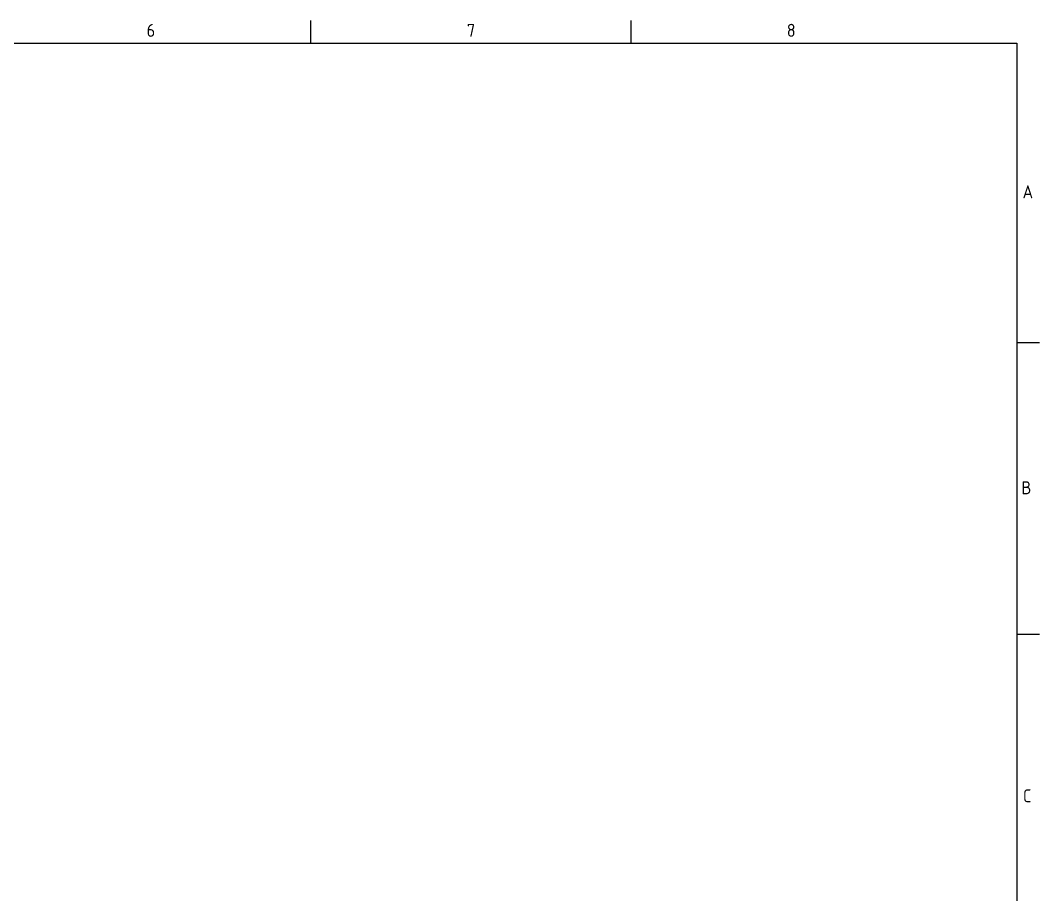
# Paper-space layout 'A3' of a CAD drawing. Header units: metres. Extents: x -21 to 431, y -1 to 287.
# Drawn here: x 269.6 to 431, y 148.6 to 287 of the extents above; entities that cross this region are included whole.
import ezdxf
from ezdxf.enums import TextEntityAlignment as Align

# ---------------------------------------------------------------- set-up
doc = ezdxf.new("R2010")
doc.units = ezdxf.units.M
doc.layers.get('0').update_dxf_attribs({"color": 6})
doc.layers.add('Notes', color=7, linetype='Continuous')
doc.layers.add('SupportsUG_SP_EXT', color=7, linetype='Continuous')
doc.styles.add('iecISOCP', font='isocp.shx')
doc.styles.get("Standard").update_dxf_attribs({"font": 'arial.ttf'})

# ---------------------------------------------------------------- blocks, each defined once
blk = doc.blocks.new('A3_FRAME_TITLE')
at = {"layer": 'Notes', "color": 7}
for p, q in [((315.38, 280.83), (315.38, 284.43)), ((366.08, 280.83), (366.08, 284.43)), ((430.76, 233.37), (427.16, 233.37)), ((430.76, 187.18), (427.16, 187.18))]:
    blk.add_line(p, q, dxfattribs=at)
at = {"layer": 'Notes', "color": 3}
for p, q in [((107.4, 280.83), (427.16, 280.83)), ((427.16, 280.83), (427.16, 1.16))]:
    blk.add_line(p, q, dxfattribs=at)
blk.add_attdef('DRAFT_NUM', (-3.31, 14.8), '', height=2.06, rotation=90)
at = {"layer": 'Notes', "color": 7, "style": 'iecISOCP'}
for s, p in [('6', (290.04, 281.21)), ('7', (340.73, 281.21)), ('8', (391.43, 281.21))]:
    blk.add_text(s, height=2.06, dxfattribs=at).set_placement(p, align=Align.BOTTOM_CENTER)
for s, p in [('A', (429.73, 257.29)), ('B', (429.46, 210.43)), ('C', (429.46, 161.66))]:
    blk.add_text(s, height=2.06, dxfattribs=at).set_placement(p, align=Align.MIDDLE_RIGHT)
at = {"layer": 'Notes', "color": 7, "style": 'iecISOCP', "flags": 8}
blk.add_attdef('VERSION_NO', text='', height=1.8, rotation=90, dxfattribs=at).set_placement((102.13, 28.13), align=Align.MIDDLE_CENTER)
at = {"layer": 'Notes', "color": 7, "style": 'iecISOCP'}
for tag, p in [('IE_NUM', (193.42, 27.93)), ('CAP_NO', (193.61, 24.11)), ('scale', (226.88, 20.93)), ('GEN_WO', (151.51, 19.6)), ('HV_SWITCH', (193.57, 19.6)), ('OH_WO', (151.36, 15.75)), ('GIS_MAP_No', (193.42, 15.75)), ('DRAWN', (224.73, 14.75)), ('UG_WO', (151.51, 11.28)), ('UBD_REF', (193.57, 11.28)), ('DATE', (224.49, 8.98)), ('SUB_WO', (151.51, 7.11)), ('HV_OP_DIAG', (193.57, 7.11)), ('DESIGN', (255.12, 3.44)), ('LGA', (193.57, 2.64)), ('CHD', (224.49, 2.88))]:
    blk.add_attdef(tag, p, '', height=1.79, dxfattribs=at)
at = {"layer": 'Notes', "style": 'iecISOCP'}
for tag, p in [('T1', (315.05, 25.1)), ('T2', (315.05, 21.43)), ('T3', (315.05, 17.54)), ('T4', (315.02, 13.83)), ('T5', (315.02, 9.95)), ('T6', (315.02, 6.18))]:
    blk.add_attdef(tag, text='', height=2.51, dxfattribs=at).set_placement(p, align=Align.CENTER)
at = {"layer": 'Notes', "color": 4, "style": 'iecISOCP'}
blk.add_attdef('NUM', text='', height=5.02, dxfattribs=at).set_placement((404.62, 9.13), align=Align.MIDDLE_CENTER)
at = {"layer": 'Notes', "color": 1, "style": 'iecISOCP'}
blk.add_attdef('REV', text='', height=3.58, dxfattribs=at).set_placement((423.7, 9.13), align=Align.CENTER)
at = {"layer": 'Notes', "color": 7, "style": 'iecISOCP'}
for tag, p in [('NS', (403.74, 2.7)), ('SHTS', (413.8, 2.7))]:
    blk.add_attdef(tag, text='', height=1.79, dxfattribs=at).set_placement(p, align=Align.MIDDLE)
at = {"layer": 'Notes', "style": 'iecISOCP'}
blk.add_attdef('ExportID', (-16.04, -5.54), '', height=2, dxfattribs=at)
at = {"layer": 'Notes', "style": 'iecISOCP', "flags": 1}
for tag, p in [('DrawingNumber', (20.68, -15.39)), ('ExportDate', (64.3, -15.39)), ('ExportUserName', (78.95, -15.23)), ('DesignerCompanyName', (99.94, -15.39)), ('ExportAreaOfInterest', (130.32, -14.83)), ('GIS_SUCCESS', (160.16, -15.15)), ('ExportCategories', (221.08, -15.5)), ('ProjectType', (-15.28, -15.54)), ('ProjectNumber', (1.69, -15.54)), ('ProjectDescription', (40.24, -15.54)), ('CAD_SUCCESS', (178.28, -15.54)), ('Comments', (207.32, -15.58))]:
    blk.add_attdef(tag, p, '', height=1, dxfattribs=at)
at = {"layer": 'Notes', "color": 7, "style": 'iecISOCP', "flags": 1}
blk.add_attdef('DEPOTCODE', (197.22, -15.49), '', height=1, dxfattribs=at)

psp = doc.layouts.new('A3')

# ---------------------------------------------------------------- block references
at = {"layer": 'SupportsUG_SP_EXT'}
psp.add_blockref('A3_FRAME_TITLE', (0.22, 2.59), dxfattribs=at)

doc.saveas('drawing.dxf')
